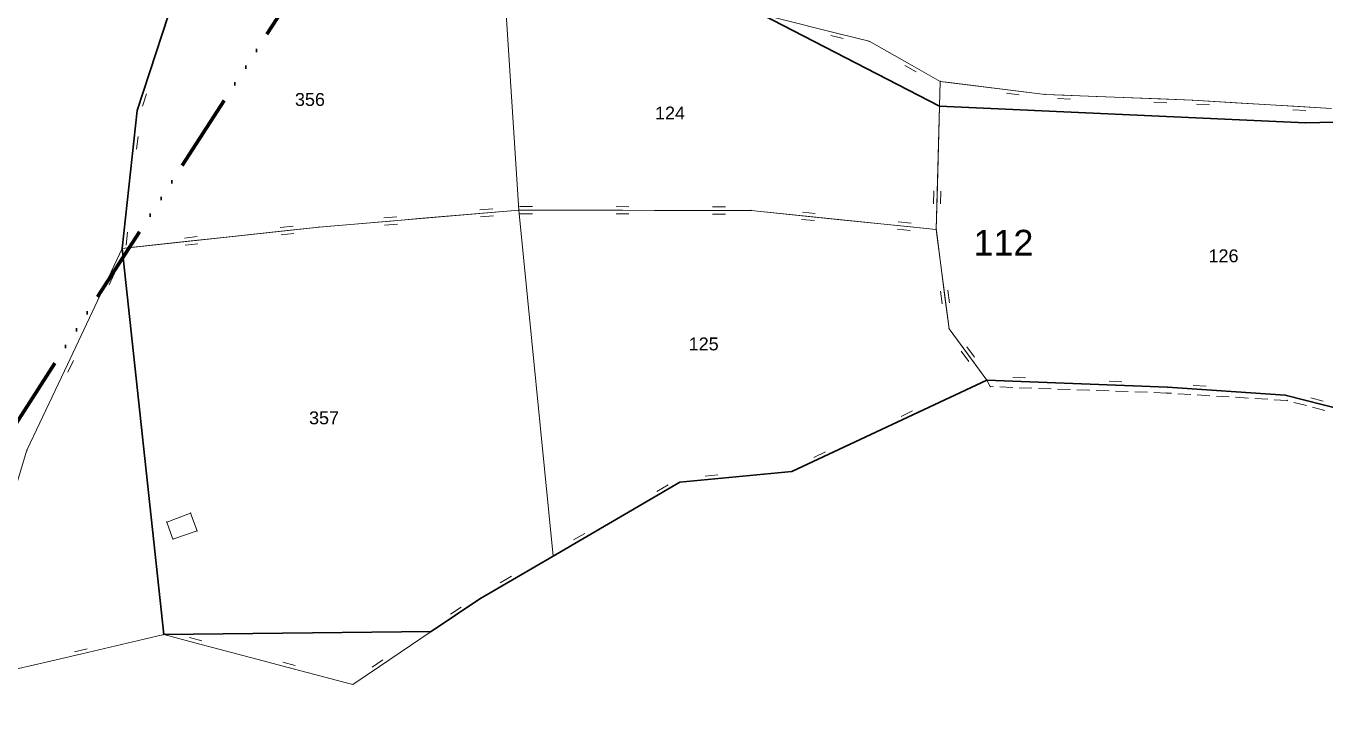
# Model space of a CAD drawing. Header units: millimetres. Extents: x 614452 to 616952, y 4151662 to 4153442.
# Drawn here: x 615632.8 to 615834.9, y 4152140 to 4152248.1 of the extents above; entities that cross this region are included whole.
import ezdxf
from ezdxf.xclip import XClip

# ---------------------------------------------------------------- set-up
doc = ezdxf.new("R2010")
doc.units = ezdxf.units.MM
doc.header["$XCLIPFRAME"] = 2
doc.linetypes.add('ACAD_ISO14W100', pattern=[24, 12, -3, 0, -3, 0, -3, 0, -3])
for name, color, linetype, lineweight in [('02_ADA_ALN_YENI', 7, 'Continuous', 30), ('02_ADA_NO_YENI', 18, 'Continuous', 0), ('03_PARSEL_ALN_ESKI', 18, 'Continuous', 0), ('03_PARSEL_ALN_YENI', 171, 'Continuous', 0), ('03_PARSEL_NO_ESKI', 5, 'Continuous', 0), ('03_PARSEL_SNR_YENI', 5, 'Continuous', 0), ('04_YAPI_ALN_TSCLSIZ', 18, 'Continuous', 0), ('04_YAPI_SNR_TSCLSZ', 77, 'Continuous', 0), ('06_DETAY_SNR_KROKI', 4, 'Continuous', 0), ('06_DETAY_SNR_PAFTA', 26, 'Continuous', 0), ('07_SNRTIP_GECERLI', 30, 'Continuous', 0), ('07_SNRTIP_SABIT', 18, 'Continuous', 0), ('NOKTA_DETAY_YENI', 171, 'Continuous', 0), ('NOKTA_PARSEL_ESKI', 6, 'Continuous', 0), ('NOKTA_PARSEL_YENI', 30, 'Continuous', 0), ('NOKTA_YAPI_TSCLSIZ', 77, 'Continuous', 0), ('TRAFO_BOLGE_TUM', 254, 'ACAD_ISO14W100', 70)]:
    doc.layers.add(name, color=color, linetype=linetype, lineweight=lineweight)
doc.styles.get("Standard").update_dxf_attribs({"font": 'Arial'})

# ---------------------------------------------------------------- blocks, each defined once
blk = doc.blocks.new('fggg')
at = {"layer": '02_ADA_ALN_YENI', "color": 252}
blk.add_polyline3d([(615831.81, 4152233.05, 0), (615856.16, 4152233.61, 0), (615869.74, 4152228.02, 0), (615864.74, 4152183.27, 0), (615846.59, 4152186.1, 0), (615828.64, 4152190.69, 0), (615810.33, 4152191.91, 0), (615782.25, 4152193.04, 0), (615751.94, 4152178.79, 0), (615734.49, 4152177.15, 0), (615714.8, 4152165.66, 0), (615703.38, 4152159, 0), (615695.82, 4152153.9, 0), (615654.2, 4152153.43, 0), (615647.76, 4152213.52, 0), (615650.08, 4152234.98, 0), (615656.86, 4152255.79, 0), (615693.32, 4152263.24, 0), (615706.74, 4152261.31, 0), (615734.09, 4152253.17, 0), (615747.23, 4152249.91, 0), (615774.91, 4152235.67, 0), (615831.81, 4152233.05, 0)], close=True, dxfattribs=at)
at = {"layer": '03_PARSEL_ALN_ESKI', "color": 252}
for p in [(615677.25, 4152236.69), (615733.25, 4152234.58), (615819.36, 4152212.37), (615738.5, 4152198.66), (615679.43, 4152187.16)]:
    blk.add_point(p, dxfattribs=at)
at = {"layer": '03_PARSEL_ALN_YENI', "color": 252}
for points in [[(615650.08, 4152234.98, 0), (615656.86, 4152255.79, 0), (615693.32, 4152263.24, 0), (615706.74, 4152261.31, 0), (615709.43, 4152219.48, 0), (615678.36, 4152216.83, 0), (615647.76, 4152213.52, 0), (615650.08, 4152234.98, 0)], [(615709.43, 4152219.48, 0), (615706.74, 4152261.31, 0), (615734.09, 4152253.17, 0), (615747.23, 4152249.91, 0), (615774.91, 4152235.67, 0), (615774.38, 4152216.46, 0), (615745.57, 4152219.42, 0), (615709.43, 4152219.48, 0)], [(615864.74, 4152183.27, 0), (615846.59, 4152186.1, 0), (615828.64, 4152190.69, 0), (615810.33, 4152191.91, 0), (615782.25, 4152193.04, 0), (615776.39, 4152201.01, 0), (615774.38, 4152216.46, 0), (615774.91, 4152235.67, 0), (615831.81, 4152233.05, 0), (615856.16, 4152233.61, 0), (615869.74, 4152228.02, 0), (615864.74, 4152183.27, 0)], [(615678.36, 4152216.83, 0), (615709.43, 4152219.48, 0), (615714.8, 4152165.66, 0), (615703.38, 4152159, 0), (615695.82, 4152153.9, 0), (615654.2, 4152153.43, 0), (615647.76, 4152213.52, 0), (615678.36, 4152216.83, 0)], [(615714.8, 4152165.66, 0), (615709.43, 4152219.48, 0), (615745.57, 4152219.42, 0), (615774.38, 4152216.46, 0), (615776.39, 4152201.01, 0), (615782.25, 4152193.04, 0), (615751.94, 4152178.79, 0), (615734.49, 4152177.15, 0), (615714.8, 4152165.66, 0)]]:
    blk.add_polyline3d(points, close=True, dxfattribs=at)
at = {"layer": '03_PARSEL_SNR_YENI', "color": 252}
for p, q in [((615655.31, 4152251.04, 0.95), (615652.21, 4152241.53, 0.95)), ((615652.21, 4152241.53, 0.95), (615650.66, 4152236.78, 0.95)), ((615651.51, 4152237.56, 0.95), (615650.89, 4152235.65, 0.95)), ((615650.08, 4152234.98, 0.95), (615649.54, 4152230.01, 0.95)), ((615650.66, 4152236.78, 0.95), (615650.08, 4152234.98, 0.95)), ((615774.79, 4152231.45, 0.95), (615774.91, 4152235.67, 0.95)), ((615650.21, 4152230.94, 0.95), (615649.99, 4152228.96, 0.95)), ((615774.52, 4152221.46, 0.95), (615774.79, 4152231.45, 0.95)), ((615649.54, 4152230.01, 0.95), (615648.47, 4152220.07, 0.95)), ((615773.93, 4152220.47, 0.95), (615773.98, 4152222.47, 0.95)), ((615774.38, 4152216.46, 0.95), (615774.52, 4152221.46, 0.95)), ((615775.05, 4152220.44, 0.95), (615775.11, 4152222.44, 0.95)), ((615648.47, 4152220.07, 0.95), (615647.93, 4152215.1, 0.95)), ((615704.45, 4152219.06, 0.95), (615694.48, 4152218.21, 0.95)), ((615705.4, 4152219.7, 0.95), (615703.4, 4152219.53, 0.95)), ((615709.43, 4152219.48, 0.95), (615704.45, 4152219.06, 0.95)), ((615710.57, 4152219.48, 0.95), (615709.43, 4152219.48, 0.95)), ((615711.57, 4152220.04, 0.95), (615709.57, 4152220.05, 0.95)), ((615711.57, 4152218.92, 0.95), (615709.57, 4152218.92, 0.95)), ((615715.57, 4152219.47, 0.95), (615710.57, 4152219.48, 0.95)), ((615725.57, 4152219.45, 0.95), (615715.57, 4152219.47, 0.95)), ((615726.57, 4152220.01, 0.95), (615724.57, 4152220.02, 0.95)), ((615726.57, 4152218.89, 0.95), (615724.57, 4152218.89, 0.95)), ((615730.57, 4152219.44, 0.95), (615725.57, 4152219.45, 0.95)), ((615740.57, 4152219.42, 0.95), (615730.57, 4152219.44, 0.95)), ((615741.57, 4152219.98, 0.95), (615739.57, 4152219.99, 0.95)), ((615741.57, 4152218.86, 0.95), (615739.57, 4152218.86, 0.95)), ((615745.57, 4152219.42, 0.95), (615740.57, 4152219.42, 0.95)), ((615754.48, 4152218.5, 0.95), (615745.57, 4152219.42, 0.95)), ((615755.54, 4152218.96, 0.95), (615753.55, 4152219.16, 0.95)), ((615674.32, 4152216.96, 0.95), (615672.33, 4152216.75, 0.95)), ((615678.36, 4152216.83, 0.95), (615673.39, 4152216.3, 0.95)), ((615679.54, 4152216.94, 0.95), (615678.36, 4152216.83, 0.95)), ((615689.5, 4152217.78, 0.95), (615679.54, 4152216.94, 0.95)), ((615690.45, 4152218.43, 0.95), (615688.46, 4152218.26, 0.95)), ((615690.55, 4152217.31, 0.95), (615688.55, 4152217.14, 0.95)), ((615694.48, 4152218.21, 0.95), (615689.5, 4152217.78, 0.95)), ((615705.49, 4152218.58, 0.95), (615703.5, 4152218.41, 0.95)), ((615755.42, 4152217.84, 0.95), (615753.43, 4152218.04, 0.95)), ((615759.46, 4152217.99, 0.95), (615754.48, 4152218.5, 0.95)), ((615769.41, 4152216.97, 0.95), (615759.46, 4152217.99, 0.95)), ((615770.46, 4152217.43, 0.95), (615768.47, 4152217.63, 0.95)), ((615774.38, 4152216.46, 0.95), (615769.41, 4152216.97, 0.95)), ((615647.93, 4152215.1, 0.95), (615647.76, 4152213.52, 0.95)), ((615648.59, 4152216.03, 0.95), (615648.38, 4152214.04, 0.95)), ((615658.48, 4152214.68, 0.95), (615648.53, 4152213.6, 0.95)), ((615659.41, 4152215.35, 0.95), (615657.42, 4152215.13, 0.95)), ((615663.45, 4152215.22, 0.95), (615658.48, 4152214.68, 0.95)), ((615673.39, 4152216.3, 0.95), (615663.45, 4152215.22, 0.95)), ((615674.44, 4152215.85, 0.95), (615672.46, 4152215.63, 0.95)), ((615770.34, 4152216.31, 0.95), (615768.35, 4152216.51, 0.95)), ((615774.45, 4152215.88, 0.95), (615774.38, 4152216.46, 0.95)), ((615775.74, 4152205.96, 0.95), (615774.45, 4152215.88, 0.95)), ((615648.53, 4152213.6, 0.95), (615647.76, 4152213.52, 0.95)), ((615659.53, 4152214.23, 0.95), (615657.54, 4152214.01, 0.95)), ((615775.31, 4152204.9, 0.95), (615775.06, 4152206.88, 0.95)), ((615776.43, 4152205.05, 0.95), (615776.17, 4152207.03, 0.95)), ((615776.39, 4152201.01, 0.95), (615775.74, 4152205.96, 0.95)), ((615779.29, 4152197.06, 0.95), (615776.39, 4152201.01, 0.95)), ((615779.43, 4152195.93, 0.95), (615778.24, 4152197.54, 0.95)), ((615780.33, 4152196.59, 0.95), (615779.15, 4152198.2, 0.95)), ((615782.25, 4152193.04, 0.95), (615779.29, 4152197.06, 0.95)), ((615779.09, 4152191.55, 0.95), (615782.25, 4152193.04, 0.95)), ((615782.25, 4152193.04, 0.95), (615787.25, 4152192.84, 0.95)), ((615786.27, 4152193.44, 0.95), (615788.27, 4152193.36, 0.95)), ((615787.25, 4152192.84, 0.95), (615797.24, 4152192.44, 0.95)), ((615797.24, 4152192.44, 0.95), (615802.24, 4152192.24, 0.95)), ((615801.26, 4152192.84, 0.95), (615803.26, 4152192.76, 0.95)), ((615770.04, 4152187.3, 0.95), (615779.09, 4152191.55, 0.95)), ((615802.24, 4152192.24, 0.95), (615810.33, 4152191.91, 0.95)), ((615810.33, 4152191.91, 0.95), (615815.31, 4152191.58, 0.95)), ((615814.35, 4152192.21, 0.95), (615816.35, 4152192.08, 0.95)), ((615815.31, 4152191.58, 0.95), (615825.29, 4152190.92, 0.95)), ((615825.29, 4152190.92, 0.95), (615828.64, 4152190.69, 0.95)), ((615828.64, 4152190.69, 0.95), (615833.48, 4152189.46, 0.95)), ((615832.65, 4152190.25, 0.95), (615834.59, 4152189.75, 0.95)), ((615833.48, 4152189.46, 0.95), (615843.17, 4152186.98, 0.95)), ((615765.52, 4152185.17, 0.95), (615770.04, 4152187.3, 0.95)), ((615768.9, 4152187.38, 0.95), (615770.71, 4152188.23, 0.95)), ((615756.47, 4152180.92, 0.95), (615765.52, 4152185.17, 0.95)), ((615751.94, 4152178.79, 0.95), (615756.47, 4152180.92, 0.95)), ((615755.33, 4152181, 0.95), (615757.14, 4152181.85, 0.95)), ((615738.42, 4152178.09, 0.95), (615740.41, 4152178.27, 0.95)), ((615739.47, 4152177.62, 0.95), (615749.43, 4152178.55, 0.95)), ((615749.43, 4152178.55, 0.95), (615751.94, 4152178.79, 0.95)), ((615730.93, 4152175.72, 0.95), (615732.66, 4152176.73, 0.95)), ((615732.08, 4152175.74, 0.95), (615734.49, 4152177.15, 0.95)), ((615734.49, 4152177.15, 0.95), (615739.47, 4152177.62, 0.95)), ((615727.76, 4152173.22, 0.95), (615732.08, 4152175.74, 0.95)), ((615719.12, 4152168.18, 0.95), (615727.76, 4152173.22, 0.95)), ((615714.8, 4152165.66, 0.95), (615719.12, 4152168.18, 0.95)), ((615717.97, 4152168.17, 0.95), (615719.7, 4152169.17, 0.95)), ((615707.7, 4152161.52, 0.95), (615714.8, 4152165.66, 0.95)), ((615706.55, 4152161.5, 0.95), (615708.28, 4152162.51, 0.95)), ((615703.38, 4152159, 0.95), (615707.7, 4152161.52, 0.95)), ((615699.96, 4152156.7, 0.95), (615703.38, 4152159, 0.95)), ((615695.82, 4152153.9, 0.95), (615699.96, 4152156.7, 0.95)), ((615698.82, 4152156.61, 0.95), (615700.48, 4152157.72, 0.95))]:
    blk.add_line(p, q, dxfattribs=at)
for p in [(615650.08, 4152234.98, 613.43), (615650.08, 4152234.98, 613.43), (615774.91, 4152235.67, 618.05), (615709.43, 4152219.48, 615.75), (615709.43, 4152219.48, 615.75), (615745.57, 4152219.42, 616.75), (615745.57, 4152219.42, 616.75), (615678.36, 4152216.83, 615.16), (615678.36, 4152216.83, 615.16), (615774.38, 4152216.46, 619.76), (615774.38, 4152216.46, 619.76), (615774.38, 4152216.46, 619.76), (615647.76, 4152213.52, 615.18), (615647.76, 4152213.52, 615.18), (615776.39, 4152201.01, 618.99), (615776.39, 4152201.01, 618.99), (615782.25, 4152193.04, 619.66), (615782.25, 4152193.04, 619.66), (615782.25, 4152193.04, 619.66), (615810.33, 4152191.91, 620.43), (615810.33, 4152191.91, 620.43), (615828.64, 4152190.69, 620.99), (615828.64, 4152190.69, 620.99), (615751.94, 4152178.79, 613.57), (615751.94, 4152178.79, 613.57), (615734.49, 4152177.15, 613.65), (615734.49, 4152177.15, 613.65), (615714.8, 4152165.66, 613.47), (615714.8, 4152165.66, 613.65), (615703.38, 4152159, 613.47), (615703.38, 4152159, 613.47), (615695.82, 4152153.9, 613.15)]:
    blk.add_point(p, dxfattribs=at)
at = {"layer": '04_YAPI_ALN_TSCLSIZ', "color": 252}
blk.add_polyline3d([(615654.67, 4152170.93, 0), (615658.39, 4152172.34, 0), (615659.39, 4152169.56, 0), (615655.64, 4152168.29, 0), (615654.67, 4152170.93, 0)], close=True, dxfattribs=at)
at = {"layer": '04_YAPI_SNR_TSCLSZ', "color": 252}
for p, q in [((615654.67, 4152170.93, 614.04), (615658.39, 4152172.34, 614.04)), ((615658.39, 4152172.34, 614.04), (615659.39, 4152169.56, 614.05)), ((615655.64, 4152168.29, 614.01), (615654.67, 4152170.93, 614.04)), ((615659.39, 4152169.56, 614.05), (615655.64, 4152168.29, 614.01))]:
    blk.add_line(p, q, dxfattribs=at)
at = {"layer": '06_DETAY_SNR_KROKI', "color": 252}
for p, q in [((615759.07, 4152246.96, 0.95), (615749.37, 4152249.38, 0.95)), ((615763.93, 4152245.76, 0.95), (615759.07, 4152246.96, 0.95)), ((615759.91, 4152246.18, 0.95), (615757.97, 4152246.66, 0.95)), ((615770.66, 4152241.97, 0.95), (615763.93, 4152245.76, 0.95)), ((615771.25, 4152240.98, 0.95), (615769.51, 4152241.97, 0.95)), ((615775.01, 4152239.51, 0.95), (615770.66, 4152241.97, 0.95)), ((615774.91, 4152235.67, 0.95), (615775.01, 4152239.51, 0.95)), ((615776.43, 4152239.34, 0.95), (615775.01, 4152239.51, 0.95)), ((615786.36, 4152238.1, 0.95), (615776.43, 4152239.34, 0.95)), ((615787.28, 4152237.42, 0.95), (615785.29, 4152237.67, 0.95)), ((615791.32, 4152237.48, 0.95), (615786.36, 4152238.1, 0.95)), ((615794.26, 4152237.37, 0.95), (615791.32, 4152237.48, 0.95)), ((615795.24, 4152236.76, 0.95), (615793.24, 4152236.84, 0.95)), ((615799.26, 4152237.17, 0.95), (615794.26, 4152237.37, 0.95)), ((615809.25, 4152236.77, 0.95), (615799.26, 4152237.17, 0.95)), ((615810.23, 4152236.17, 0.95), (615808.23, 4152236.25, 0.95)), ((615814.25, 4152236.57, 0.95), (615809.25, 4152236.77, 0.95)), ((615815.92, 4152236.47, 0.95), (615814.25, 4152236.57, 0.95)), ((615816.89, 4152235.85, 0.95), (615814.89, 4152235.97, 0.95)), ((615820.91, 4152236.18, 0.95), (615815.92, 4152236.47, 0.95)), ((615830.89, 4152235.6, 0.95), (615820.91, 4152236.18, 0.95)), ((615831.86, 4152234.98, 0.95), (615829.86, 4152235.09, 0.95)), ((615835.89, 4152235.31, 0.95), (615830.89, 4152235.6, 0.95)), ((615647.76, 4152213.52, 0.95), (615645.62, 4152209, 0.95)), ((615645.62, 4152209, 0.95), (615641.35, 4152199.96, 0.95)), ((615646.56, 4152209.66, 0.95), (615645.7, 4152207.85, 0.95)), ((615641.35, 4152199.96, 0.95), (615639.21, 4152195.44, 0.95)), ((615639.21, 4152195.44, 0.95), (615634.94, 4152186.39, 0.95)), ((615640.15, 4152196.1, 0.95), (615639.3, 4152194.29, 0.95)), ((615634.94, 4152186.39, 0.95), (615632.92, 4152182.12, 0.95)), ((615632.92, 4152182.12, 0.95), (615631.48, 4152177.33, 0.95)), ((615641.44, 4152150.45, 0.95), (615651.18, 4152152.72, 0.95)), ((615651.18, 4152152.72, 0.95), (615654.2, 4152153.43, 0.95)), ((615654.2, 4152153.43, 0.95), (615659.03, 4152152.16, 0.95)), ((615658.21, 4152152.96, 0.95), (615660.15, 4152152.45, 0.95)), ((615659.03, 4152152.16, 0.95), (615668.71, 4152149.61, 0.95)), ((615687.78, 4152148.48, 0.95), (615695.82, 4152153.9, 0.95)), ((615636.57, 4152149.32, 0.95), (615641.44, 4152150.45, 0.95)), ((615640.34, 4152150.77, 0.95), (615642.28, 4152151.23, 0.95)), ((615626.83, 4152147.04, 0.95), (615636.57, 4152149.32, 0.95)), ((615668.71, 4152149.61, 0.95), (615673.54, 4152148.34, 0.95)), ((615672.72, 4152149.14, 0.95), (615674.65, 4152148.63, 0.95)), ((615673.54, 4152148.34, 0.95), (615683.21, 4152145.8, 0.95)), ((615683.63, 4152145.69, 0.95), (615687.78, 4152148.48, 0.95)), ((615686.63, 4152148.39, 0.95), (615688.29, 4152149.51, 0.95)), ((615683.21, 4152145.8, 0.95), (615683.63, 4152145.69, 0.95))]:
    blk.add_line(p, q, dxfattribs=at)
for p in [(615763.93, 4152245.76, 617.07), (615763.93, 4152245.76, 617.07), (615775.01, 4152239.51, 618.05), (615775.01, 4152239.51, 618.05), (615775.01, 4152239.51, 618.05), (615791.32, 4152237.48, 619.39), (615791.32, 4152237.48, 619.39), (615774.91, 4152235.67, 619.76), (615814.25, 4152236.57, 620.59), (615814.25, 4152236.57, 620.59), (615647.76, 4152213.52, 615.18), (615632.92, 4152182.12, 613.66), (615632.92, 4152182.12, 613.66), (615654.2, 4152153.43, 612.93), (615654.2, 4152153.43, 612.93), (615695.82, 4152153.9, 613.47), (615683.63, 4152145.69, 613.15), (615683.63, 4152145.69, 613.15)]:
    blk.add_point(p, dxfattribs=at)
at = {"layer": '06_DETAY_SNR_PAFTA', "color": 252}
for p, q in [((615775.01, 4152239.51, 618.05), (615774.91, 4152235.67)), ((615775.01, 4152239.51, 618.05), (615791.32, 4152237.48, 619.39)), ((615791.32, 4152237.48, 619.39), (615814.25, 4152236.57, 620.59)), ((615814.25, 4152236.57, 620.59), (615835.89, 4152235.31, 621.19)), ((615782.79, 4152192.02, 0.95), (615782.25, 4152193.04, 0.95)), ((615783.27, 4152192, 0.95), (615782.79, 4152192.02, 0.95)), ((615786.27, 4152191.89, 0.95), (615784.27, 4152191.96, 0.95)), ((615789.27, 4152191.78, 0.95), (615787.27, 4152191.85, 0.95)), ((615792.26, 4152191.67, 0.95), (615790.27, 4152191.74, 0.95)), ((615795.26, 4152191.56, 0.95), (615793.26, 4152191.64, 0.95)), ((615798.26, 4152191.45, 0.95), (615796.26, 4152191.53, 0.95)), ((615801.26, 4152191.35, 0.95), (615799.26, 4152191.42, 0.95)), ((615804.26, 4152191.24, 0.95), (615802.26, 4152191.31, 0.95)), ((615807.25, 4152191.13, 0.95), (615805.26, 4152191.2, 0.95)), ((615810.25, 4152191.02, 0.95), (615808.25, 4152191.09, 0.95)), ((615810.97, 4152190.98, 0.95), (615810.25, 4152191.02, 0.95)), ((615813.97, 4152190.79, 0.95), (615811.97, 4152190.91, 0.95)), ((615816.96, 4152190.6, 0.95), (615814.97, 4152190.73, 0.95)), ((615819.96, 4152190.42, 0.95), (615817.96, 4152190.54, 0.95)), ((615822.95, 4152190.23, 0.95), (615820.95, 4152190.36, 0.95)), ((615825.94, 4152190.05, 0.95), (615823.95, 4152190.17, 0.95)), ((615828.94, 4152189.86, 0.95), (615826.94, 4152189.98, 0.95)), ((615829.06, 4152189.83, 0.95), (615828.94, 4152189.86, 0.95)), ((615831.96, 4152189.06, 0.95), (615830.02, 4152189.57, 0.95)), ((615834.85, 4152188.29, 0.95), (615832.92, 4152188.8, 0.95))]:
    blk.add_line(p, q, dxfattribs=at)
for p in [(615782.25, 4152193.04, 619.66), (615782.79, 4152192.02, 619.45), (615782.79, 4152192.02, 619.45), (615810.25, 4152191.02, 620.52), (615810.25, 4152191.02, 620.52), (615828.94, 4152189.86, 620.99), (615828.94, 4152189.86, 620.99)]:
    blk.add_point(p, dxfattribs=at)
at = {"layer": '07_SNRTIP_GECERLI', "color": 252}
for points in [[(615706.74, 4152261.31, 614.55), (615709.43, 4152219.48, 615.75)], [(615747.23, 4152249.91, 0), (615774.91, 4152235.67, 0)], [(615774.91, 4152235.67, 0), (615831.81, 4152233.05, 0), (615856.16, 4152233.61, 621.97)], [(615709.43, 4152219.48, 615.75), (615714.8, 4152165.66, 0)], [(615647.76, 4152213.52, 615.18), (615654.2, 4152153.43, 612.93)], [(615654.2, 4152153.43, 612.93), (615695.82, 4152153.9, 0)]]:
    blk.add_polyline3d(points, dxfattribs=at)
at = {"layer": '07_SNRTIP_SABIT', "color": 252}
for points in [[(615647.76, 4152213.52, 615.18), (615650.08, 4152234.98, 613.43), (615656.86, 4152255.79, 613.64)], [(615774.38, 4152216.46, 619.76), (615774.91, 4152235.67, 0)], [(615647.76, 4152213.52, 615.18), (615678.36, 4152216.83, 615.16), (615709.43, 4152219.48, 615.75)], [(615709.43, 4152219.48, 615.75), (615745.57, 4152219.42, 616.75), (615774.38, 4152216.46, 619.76)], [(615782.25, 4152193.04, 619.66), (615776.39, 4152201.01, 618.99), (615774.38, 4152216.46, 619.76)], [(615714.8, 4152165.66, 0), (615734.49, 4152177.15, 613.65), (615751.94, 4152178.79, 613.57), (615782.25, 4152193.04, 619.66)], [(615782.25, 4152193.04, 619.66), (615810.33, 4152191.91, 620.43), (615828.64, 4152190.69, 620.99), (615846.59, 4152186.1, 621.73), (615864.74, 4152183.27, 622.15)], [(615695.82, 4152153.9, 0), (615703.38, 4152159, 613.47), (615714.8, 4152165.66, 613.47)]]:
    blk.add_polyline3d(points, dxfattribs=at)
at = {"layer": 'NOKTA_DETAY_YENI', "color": 252}
for p in [(615763.93, 4152245.76, 617.07), (615775.01, 4152239.51, 618.05), (615791.32, 4152237.48, 619.39), (615814.25, 4152236.57, 620.59), (615782.79, 4152192.02, 619.45), (615810.25, 4152191.02, 620.52), (615828.94, 4152189.86, 620.99), (615632.92, 4152182.12, 613.66), (615683.63, 4152145.69, 613.15)]:
    blk.add_point(p, dxfattribs=at)
at = {"layer": 'NOKTA_PARSEL_ESKI', "color": 252}
for p in [(615831.81, 4152233.05), (615654.2, 4152153.43, 612.93)]:
    blk.add_point(p, dxfattribs=at)
at = {"layer": 'NOKTA_PARSEL_YENI', "color": 252}
for p in [(615650.08, 4152234.98, 613.43), (615774.91, 4152235.67), (615709.43, 4152219.48, 615.75), (615745.57, 4152219.42, 616.75), (615678.36, 4152216.83, 615.16), (615774.38, 4152216.46, 619.76), (615647.76, 4152213.52, 615.18), (615776.39, 4152201.01, 618.99), (615782.25, 4152193.04, 619.66), (615810.33, 4152191.91, 620.43), (615828.64, 4152190.69, 620.99), (615751.94, 4152178.79, 613.57), (615734.49, 4152177.15, 613.65), (615714.8, 4152165.66), (615703.38, 4152159, 613.47), (615695.82, 4152153.9)]:
    blk.add_point(p, dxfattribs=at)
at = {"layer": 'NOKTA_YAPI_TSCLSIZ', "color": 252}
for p in [(615658.39, 4152172.34, 614.04), (615654.67, 4152170.93, 614.04), (615655.64, 4152168.29, 614.01), (615659.39, 4152169.56, 614.05)]:
    blk.add_point(p, dxfattribs=at)
at = {"layer": '02_ADA_NO_YENI', "color": 252}
blk.add_text('112', height=4, dxfattribs=at).set_placement((615780.17, 4152212.41))
at = {"layer": '03_PARSEL_NO_ESKI', "color": 252}
for s, p in [('356', (615674.62, 4152235.69)), ('124', (615730.63, 4152233.58)), ('126', (615816.74, 4152211.37)), ('125', (615735.87, 4152197.66)), ('357', (615676.81, 4152186.16))]:
    blk.add_text(s, height=2, dxfattribs=at).set_placement(p)

msp = doc.modelspace()

# ---------------------------------------------------------------- linework, layer by layer
at = {"layer": 'TRAFO_BOLGE_TUM', "flags": 128}
msp.add_lwpolyline([(615486.15, 4152669.73), (615486.14, 4152669.74), (616077.97, 4153209.43), (616078.15, 4153209.6), (616079.01, 4153210.2), (616079.07, 4153210.22), (616079.06, 4153210.23), (616244.06, 4153303.22), (616244.96, 4153303.63), (616245.97, 4153303.9), (616247.01, 4153303.99), (616248.05, 4153303.9), (616248.33, 4153303.83), (616248.33, 4153303.84), (616279.31, 4153296.85), (616280.04, 4153296.64), (616280.99, 4153296.2), (616281.85, 4153295.6), (616282.59, 4153294.86), (616283.19, 4153294), (616283.63, 4153293.05), (616283.9, 4153292.04), (616283.99, 4153291), (616283.9, 4153289.96), (616283.63, 4153288.95), (616283.19, 4153288.01), (616283.19, 4153288.01), (615803.49, 4152453.53), (615803.48, 4152453.52), (615803.31, 4152453.28), (615803.33, 4152453.27), (615607.27, 4152149.14), (615606.83, 4152148.54), (615606.09, 4152147.8), (615605.23, 4152147.2), (615604.28, 4152146.75), (615603.27, 4152146.48), (615602.57, 4152146.42), (615602.57, 4152146.4), (615216.37, 4152124.26), (615216.03, 4152124.25), (615214.99, 4152124.34), (615213.97, 4152124.61), (615213.03, 4152125.05), (615212.17, 4152125.65), (615211.43, 4152126.39), (615210.83, 4152127.25), (615210.39, 4152128.2), (615210.12, 4152129.21), (615210.03, 4152130.25), (615210.12, 4152131.29), (615210.39, 4152132.3), (615210.7, 4152132.98), (615210.69, 4152132.98), (615484.84, 4152668.05), (615484.98, 4152668.31), (615485.58, 4152669.17), (615486.15, 4152669.73), (615486.15, 4152669.73)], dxfattribs=at)

# ---------------------------------------------------------------- block references
ref = msp.add_blockref('fggg', (0, 0))
XClip(ref).set_block_clipping_path([(615240.7433106549, 4153442.5), (615240.7433106545, 4152542.5), (614452.5, 4152542.5), (614452.5, 4151662.5), (616764.340303037, 4151662.5), (616764.340303037, 4152542.5), (616327.5, 4152542.5), (616327.5, 4153442.5)])

doc.saveas('drawing.dxf')
